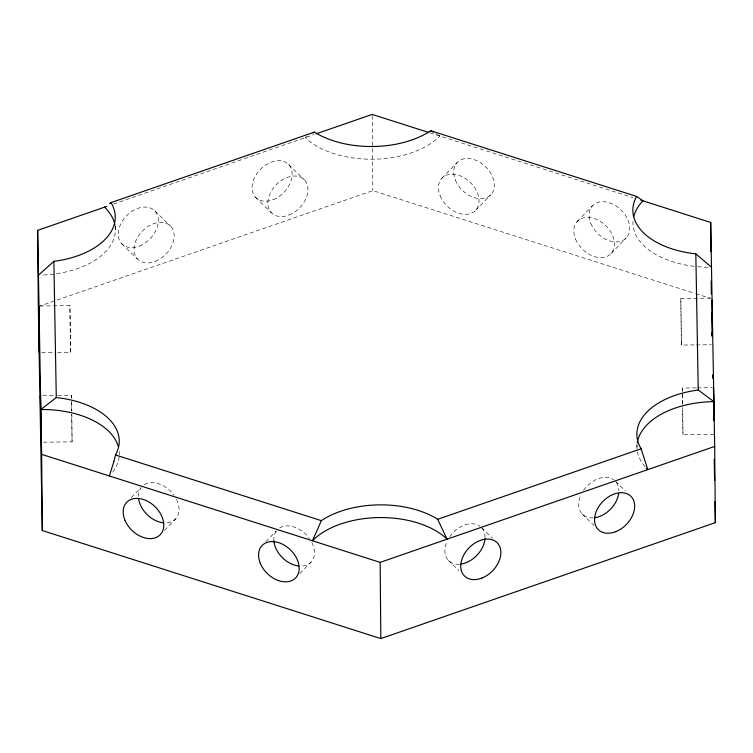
<?xml version="1.0" encoding="UTF-8"?>
<svg xmlns="http://www.w3.org/2000/svg" width="753" height="753" viewBox="0 0 753 753"><rect width="100%" height="100%" fill="white"/><g stroke="black" fill="none" stroke-linecap="round" stroke-linejoin="round"><path stroke-width="0.56" stroke-dasharray="3.77 2.82" d="M40.003 305.982L69.935 305.633L70.481 352.235L56.663 352.413M70.49 352.244L69.944 305.643M57.717 395.391L71.535 395.221L71.516 398.393M43.297 442.18L72.081 441.842L71.855 414.564M710.747 298.103L680.816 298.461L681.352 345.062L695.17 344.912M681.361 345.072L681.371 342.69M696.224 387.889L682.406 388.049L682.387 391.221M714.032 434.302L682.952 434.669L682.971 432.288M131.314 497.573L140.952 487.652M441.766 178.31L457.033 162.61M164.474 530.347L175.722 518.779M475.727 210.256L490.994 194.556M265.913 541.614L276.36 530.865M577.175 221.523L592.442 205.823M299.873 573.56L311.13 561.992M611.135 253.469L626.402 237.769M307.055 136.472L305.276 137.601A77.719 44.803 -0.5 0 0 439.884 136.02L439.131 135.559M113.43 204.091L314.048 134.561M38.318 306.565L372.839 190.622L694.605 293.312M41.697 352.583L55.515 352.423M696.318 344.902L711.293 344.723M42.752 395.56L56.569 395.4M697.372 387.87L712.338 387.701M429.897 132.839L632.944 197.644M695.716 293.67L710.239 298.31M435.94 133.648L436.721 134.1M437.549 134.599L438.594 135.229M288.691 164.587L304.513 179.92M615.38 481.261L625.376 490.947M255.502 197.324L271.315 212.657M582.191 514.007L593.844 525.302M154.883 210.962L170.705 226.295M481.572 527.646L492.396 538.131M121.685 243.699L137.507 259.032M448.374 560.383L459.198 570.868M680.816 298.47L681.371 341.909M682.406 388.068L682.491 391.391M682.952 434.65L682.547 408.691M71.535 395.24L71.61 397.763M72.072 441.823L71.657 414.225M682.547 394.412L682.689 404.163M71.695 402.77L71.817 411.336M682.726 407.392L682.962 431.497M682.5 403.834L682.406 394.177M636.934 443.884L636.972 447.348M372.189 115.585L372.839 190.622M119.313 451.424L119.341 454.887M115.341 225.985L115.369 229.449M71.62 411.006L71.535 401.349M176.484 499.361A23.315 16.547 44.2 0 1 164.625 522.911M138.43 496.321A23.315 16.547 44.2 0 1 140.83 487.982M144.256 484.744A23.315 16.547 44.2 0 1 173.981 495.229M311.893 542.574A23.315 16.547 44.2 0 1 300.023 566.124M273.894 540.908A23.315 16.547 44.2 0 1 276.238 531.194M279.664 527.966A23.315 16.547 44.2 0 1 309.389 538.442M481.769 527.862A23.315 16.453 -45.9 0 1 485.007 538.433M459.481 564.251A23.315 16.453 -45.9 0 1 447.273 540.983M449.692 536.795A23.315 16.453 -45.9 0 1 480.038 526.281M616.321 482.4A23.315 16.453 -45.9 0 1 618.853 490.674M593.289 517.876A23.315 16.453 -45.9 0 1 581.09 494.608M583.509 490.41A23.315 16.453 -45.9 0 1 613.846 479.896M708.008 267.24A77.719 44.803 -0.5 0 1 697.607 266.694M694.181 266.327A77.719 44.803 -0.5 0 1 633.141 220.017M645.01 466.691A77.719 44.803 -0.5 0 1 637.123 443.997M119.2 456.779A77.719 44.803 -0.5 0 1 112.009 472.95M115.087 226.098A77.719 44.803 -0.5 0 1 41.933 275.071M455.405 180.118A23.315 16.547 44.2 0 0 490.372 195.187A23.315 16.547 44.2 0 0 476.254 160.436A23.315 16.547 44.2 0 0 455.405 180.118M440.138 195.818A23.315 16.547 44.2 0 0 475.105 210.887A23.315 16.547 44.2 0 0 460.987 176.136A23.315 16.547 44.2 0 0 440.138 195.818M273.217 199.649A23.315 16.453 -45.9 0 0 288.888 164.803A23.315 16.453 -45.9 0 0 254.185 178.405A23.315 16.453 -45.9 0 0 273.217 199.649M289.039 214.991A23.315 16.453 -45.9 0 0 304.711 180.136A23.315 16.453 -45.9 0 0 269.998 193.737A23.315 16.453 -45.9 0 0 289.039 214.991M139.409 246.033A23.315 16.453 -45.9 0 0 155.08 211.179A23.315 16.453 -45.9 0 0 120.367 224.78A23.315 16.453 -45.9 0 0 139.409 246.033M155.231 261.366A23.315 16.453 -45.9 0 0 170.903 226.512A23.315 16.453 -45.9 0 0 136.189 240.113A23.315 16.453 -45.9 0 0 155.231 261.366M590.813 223.34A23.315 16.547 44.2 0 0 625.781 238.4A23.315 16.547 44.2 0 0 611.662 203.649A23.315 16.547 44.2 0 0 590.813 223.34M575.546 239.04A23.315 16.547 44.2 0 0 610.514 254.1A23.315 16.547 44.2 0 0 596.395 219.349A23.315 16.547 44.2 0 0 575.546 239.04"/><path stroke-width="1.13" d="M115.463 455.113L115.501 454.953A77.719 44.803 -0.5 0 0 56.287 397.565L53.868 261.366A77.719 44.803 -0.5 0 0 111.002 202.604L314.425 132.104A77.719 44.803 -0.5 0 0 430.772 130.73L636.614 196.429L642.996 200.844A77.719 44.803 -0.5 0 0 633.725 216.676M115.388 455.433L113.976 461.222M113.891 461.533L109.345 475.943M321.343 520.652L312.457 540.767A77.719 44.803 -0.5 0 1 447.066 539.186L437.691 519.288A77.719 44.803 -0.5 0 0 321.343 520.652L115.501 454.953M53.868 261.366L38.45 275.156M110.964 202.632L110.305 203.15M110.145 203.282L109.693 203.621M56.287 397.565L40.841 409.538A77.719 44.803 -0.5 0 1 118.372 446.755M104.723 207.056L104.554 207.169A77.719 44.803 -0.5 0 1 114.898 224.987M313.126 132.839L314.425 132.104M640.756 200.129L710.691 222.455L714.682 446.435L715.35 522.638L380.82 638.582L42.309 530.545L38.318 306.565L37.65 230.362L106.775 206.397M316.241 133.799L372.18 114.418L428.786 132.481M437.691 519.288L641.114 448.779A77.719 44.803 -0.5 0 1 698.247 390.026L695.819 253.827A77.719 44.803 -0.5 0 1 636.614 196.429L636.652 196.458M37.65 230.362L41.641 454.341L380.161 562.378L714.682 446.435M430.772 130.73L431.987 131.399M432.58 131.728L433.304 132.142M698.247 390.026L713.891 401.641A77.719 44.803 -0.5 0 0 637.273 442.877M711.491 267.249L695.819 253.827M641.114 448.779L647.778 469.618A77.719 44.803 -0.5 0 1 646.347 468.168M711.952 299.929L711.99 301.435M713.58 391.033L713.496 387.701L713.778 419.75M711.999 302.348L712.423 336.167M711.971 332.666L712.027 336.186M712.715 374.89L712.78 378.401M713.467 417.106L713.533 420.616M714.221 459.321L714.597 480.423M714.974 501.536L715.35 522.638M713.618 392.944L713.966 420.07M712.263 335.894L711.971 312.316M710.691 222.455L710.954 251.766M711.209 281.076L711.321 293.971M380.161 562.378L380.82 638.582M41.641 454.341L42.309 530.545M163.222 522.798A23.315 16.547 44.2 0 1 138.656 499.098M298.621 566.011A23.315 16.547 44.2 0 1 273.894 540.908M485.007 538.433A23.315 16.453 -45.9 0 1 460.864 564.11M618.674 493.46A23.315 16.453 -45.9 0 1 594.682 517.735M38.836 306.669L39.391 352.602L38.855 306.01L38.836 306.669M40.427 396.266L40.991 442.19L40.455 395.607L40.427 396.266M124.866 520.041A23.315 16.547 44.2 0 0 159.834 535.11A23.315 16.547 44.2 0 0 145.715 500.359A23.315 16.547 44.2 0 0 124.866 520.041M260.274 563.263A23.315 16.547 44.2 0 0 295.242 578.323A23.315 16.547 44.2 0 0 281.123 543.572A23.315 16.547 44.2 0 0 260.274 563.263M481.911 578.05A23.315 16.453 -45.9 0 0 497.592 543.195A23.315 16.453 -45.9 0 0 462.879 556.796A23.315 16.453 -45.9 0 0 481.911 578.05M615.728 531.665A23.315 16.453 -45.9 0 0 631.4 496.82A23.315 16.453 -45.9 0 0 596.687 510.421A23.315 16.453 -45.9 0 0 615.728 531.665"/></g></svg>
